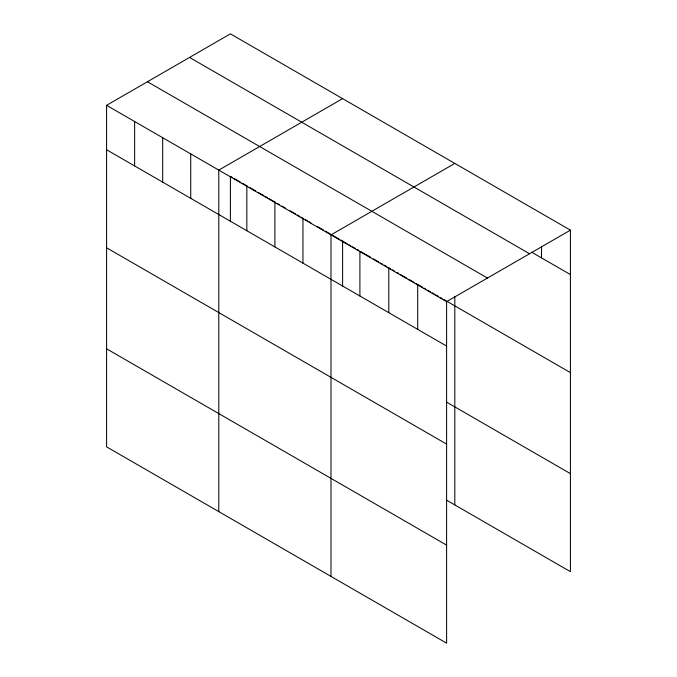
<?xml version="1.0" encoding="UTF-8"?>
<svg xmlns="http://www.w3.org/2000/svg" width="677" height="677" viewBox="0 0 677 677"><rect width="100%" height="100%" fill="white"/><g stroke="black" fill="none" stroke-linecap="round" stroke-linejoin="round"><path stroke-width="1.02" d="M106.585 105.333L446.6 301.637L446.6 643.15L106.585 446.845L106.585 105.333L230.4 33.85L570.415 230.155L570.415 571.667L446.668 500.218M342.604 98.63L218.789 170.113L218.789 511.626M454.809 163.411L330.994 234.894L330.994 576.406M446.6 301.637L570.415 230.155M531.58 252.149L570.415 274.574M189.543 57.435L529.558 253.748M147.442 81.739L487.457 278.052M232.211 177.357L230.4 176.308L230.4 221.557M234.022 178.398L240.352 182.054M242.163 183.103L247.587 186.234M249.398 187.284L255.737 190.939M258.453 192.505L263.878 195.636M265.689 196.685L267.5 197.726M269.311 198.776L275.641 202.431M277.452 203.472L279.262 204.522M281.979 206.087L285.592 208.177M290.12 210.792L295.553 213.924M297.364 214.973L299.166 216.014M300.977 217.063L303.694 218.629M305.505 219.67L307.316 220.719M309.127 221.76L310.929 222.809M317.268 226.465L323.598 230.121M325.409 231.162L330.841 234.301M332.652 235.342L338.982 238.998M340.793 240.047L347.132 243.703M348.934 244.744L350.745 245.793M352.556 246.834L355.273 248.408M357.084 249.449L358.895 250.498M360.697 251.539L370.657 257.285M373.365 258.851L378.798 261.991M380.609 263.031L382.42 264.081M384.231 265.122L386.939 266.687M388.75 267.737L390.561 268.777M392.372 269.827L394.183 270.868M396.9 272.433L398.702 273.483M400.513 274.523L406.852 278.179M408.663 279.229L414.087 282.36M415.898 283.409L422.236 287.065M424.039 288.106L425.85 289.155M427.661 290.196L430.377 291.77M432.188 292.811L433.999 293.852M435.802 294.901L438.518 296.467M440.329 297.516L442.14 298.557M443.951 299.606L570.415 372.612M106.585 149.752L446.6 346.057M446.668 402.18L570.415 473.629M106.585 247.79L446.6 444.095M106.585 348.807L446.6 545.112M541.515 246.259L541.515 257.886M454.809 296.382L454.809 504.924M417.701 284.949L417.701 329.369M388.801 268.27L388.801 312.681M359.902 251.582L359.902 296.001M342.604 241.088L342.604 286.337M302.949 218.696L302.949 263.116M274.896 202.499L274.896 246.919M246.843 186.31L246.843 230.73M190.736 153.916L190.736 198.336M162.692 137.719L162.692 182.138M134.638 121.53L134.638 165.95"/></g></svg>
